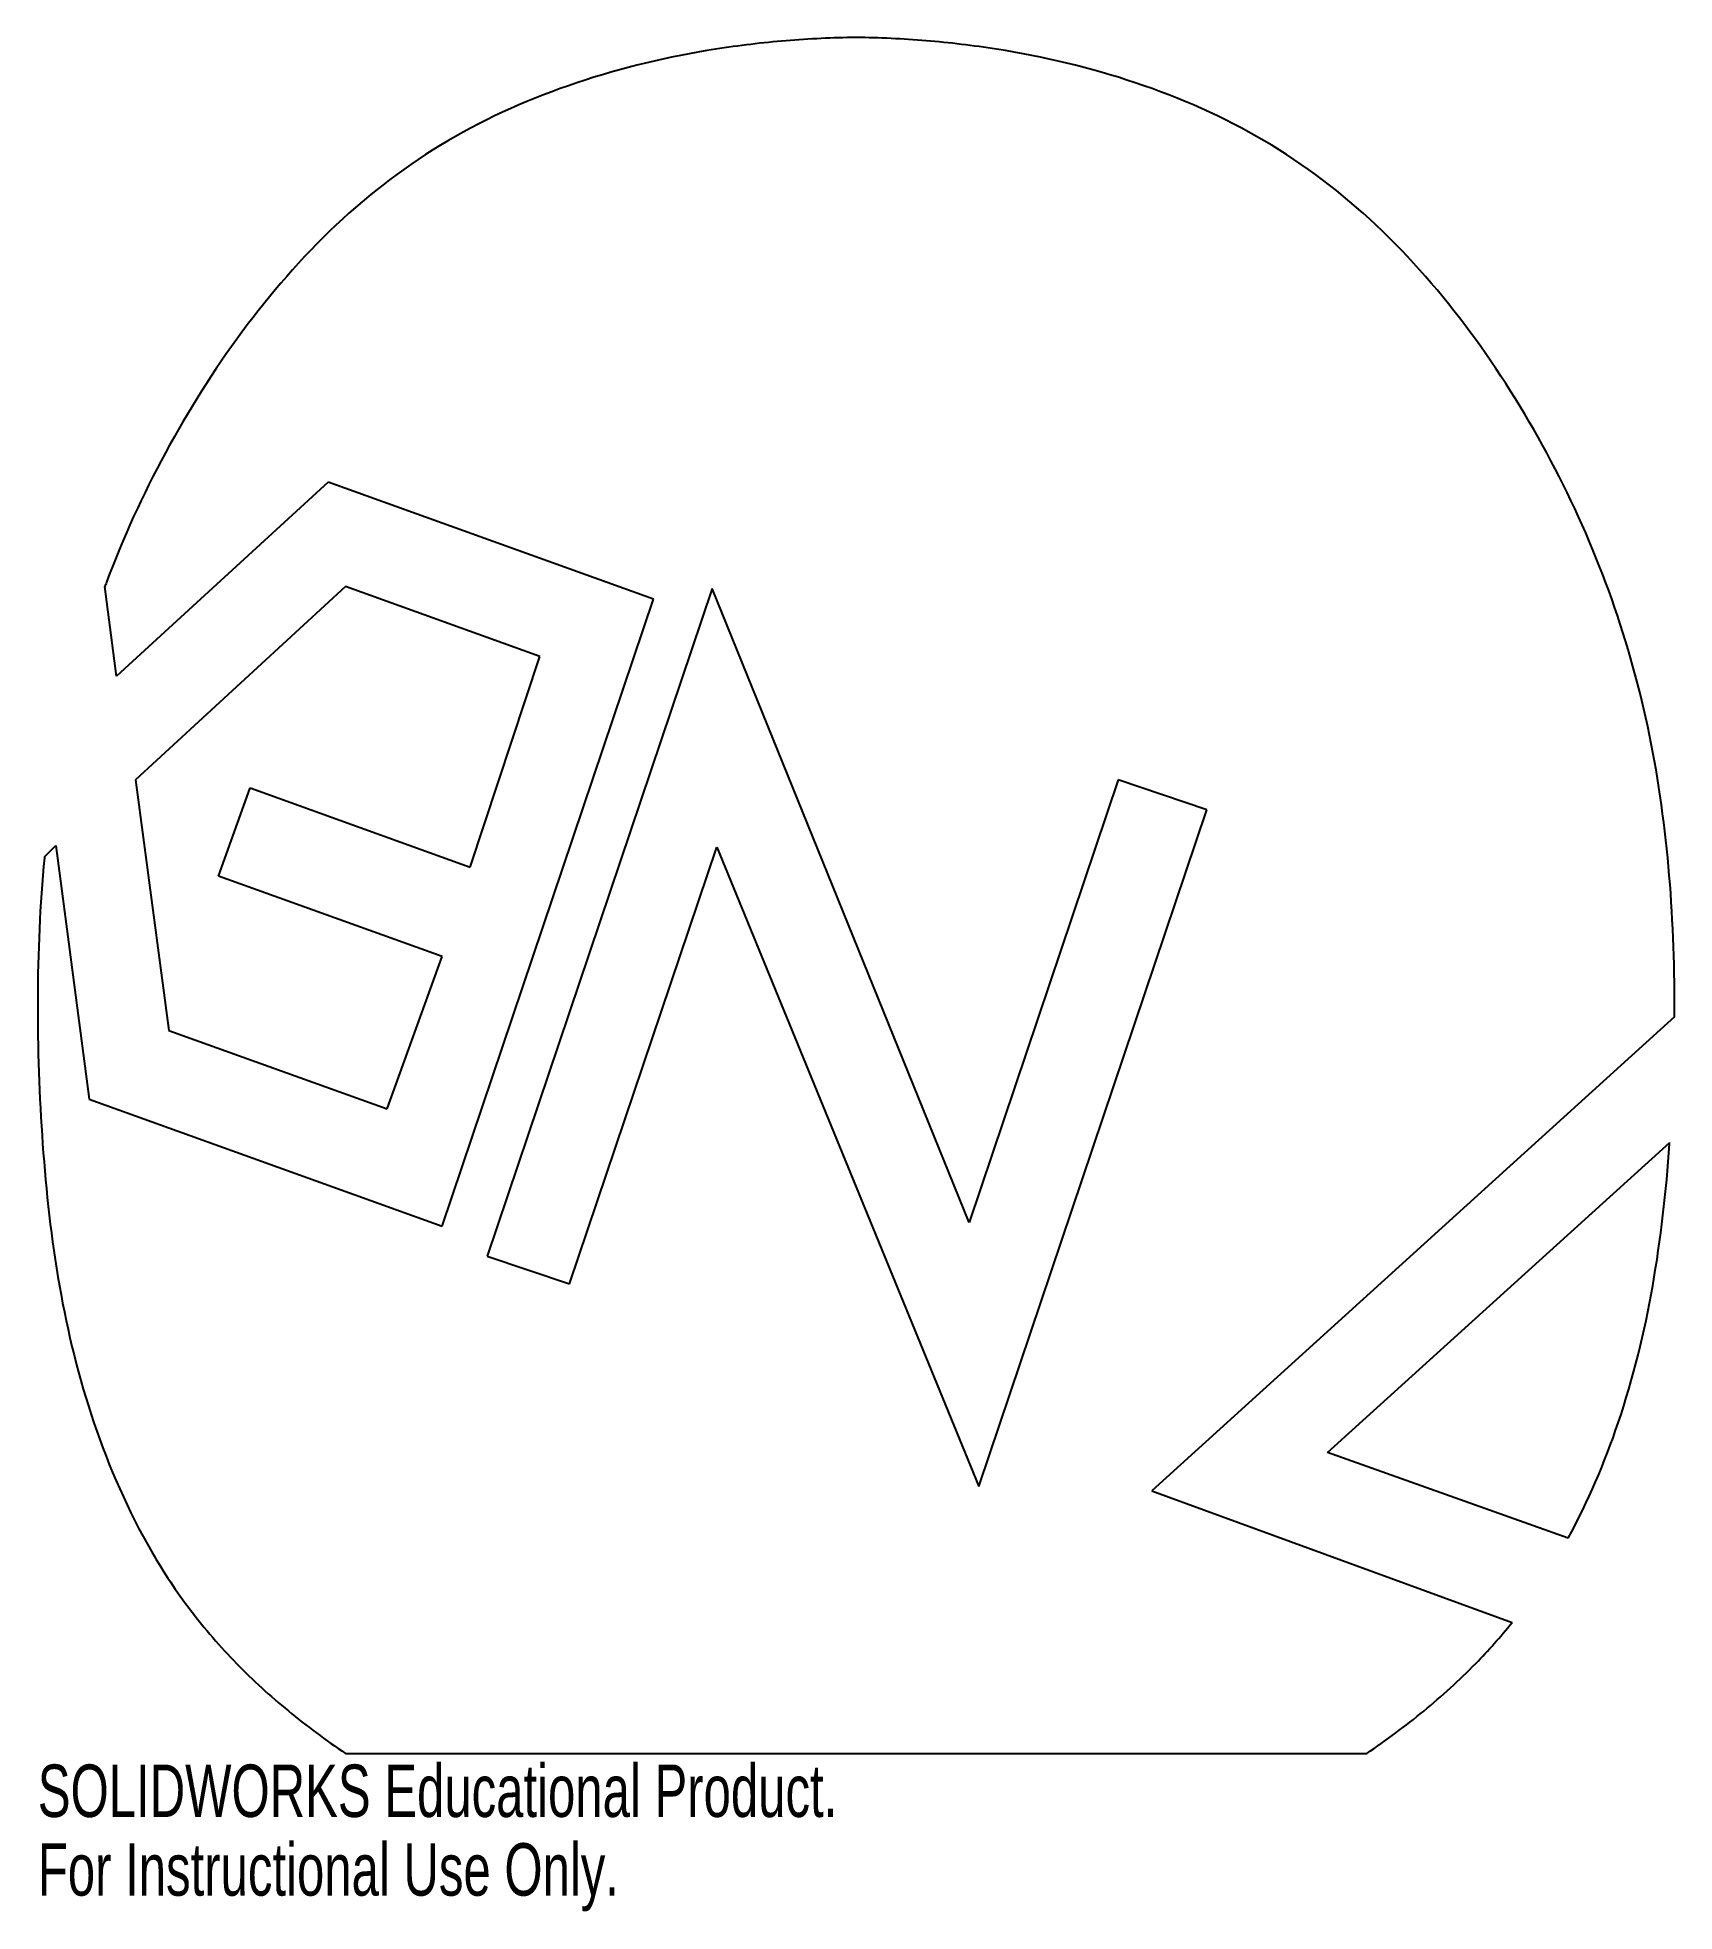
# Model space of a CAD drawing. Header units: millimetres. Extents: x -75 to 75, y -69 to 104.
import ezdxf

# ---------------------------------------------------------------- set-up
doc = ezdxf.new("R2010")
doc.units = ezdxf.units.MM
doc.styles.add('SLDTEXTSTYLE0', font='TXT', dxfattribs={"width": 0.7})

msp = doc.modelspace()

# ---------------------------------------------------------------- linework, layer by layer
at = {"color": 7, "linetype": 'Continuous', "lineweight": 25}
for p, q in [((-48.65, 63.18), (-68.15, 45.31)), ((-18.68, 52.42), (-48.65, 63.18)), ((-68.15, 45.31), (-69.23, 53.57)), ((-47.06, 53.57), (-66.42, 35.76)), ((-29.15, 47.13), (-47.06, 53.57)), ((-38.16, -5.37), (-18.68, 52.42)), ((-13.26, 53.4), (-34, -8.14)), ((10.41, -5.03), (-13.26, 53.4)), ((-35.55, 27.72), (-29.15, 47.13)), ((-66.42, 35.76), (-63.34, 12.66)), ((-58.75, 26.88), (-55.83, 35.01)), ((-55.83, 35.01), (-35.55, 27.72)), ((24.16, 35.76), (10.41, -5.03)), ((32.32, 33), (24.16, 35.76)), ((11.3, -29.36), (32.32, 33)), ((-74.79, 28.65), (-73.76, 29.69)), ((-73.76, 29.69), (-70.69, 6.31)), ((-26.41, -10.7), (-12.84, 29.55)), ((-12.84, 29.55), (11.3, -29.36)), ((-38.16, 19.48), (-58.75, 26.88)), ((-43.21, 5.42), (-38.16, 19.48)), ((75.42, 13.92), (27.27, -29.78)), ((-63.34, 12.66), (-43.21, 5.42)), ((-70.69, 6.31), (-38.16, -5.37)), ((43.46, -26.24), (74.98, 2.32)), ((-34, -8.14), (-26.41, -10.7)), ((65.61, -34.15), (43.46, -26.24)), ((27.27, -29.78), (60.45, -41.92)), ((-47.06, -53.98), (47.06, -53.98))]:
    msp.add_line(p, q, dxfattribs=at)
for points, knots in [([(0, 104.18), (-2.15, 104.15), (-6.44, 103.95), (-15.14, 102.92), (-25.88, 100.37), (-37.89, 95.08), (-48.22, 87.23), (-56.86, 77.23), (-63.92, 66.01), (-67.62, 57.92), (-69.18, 53.7), (-69.23, 53.57)], [0.0000464, 0.0000464, 0.0000464, 0.0000464, 0.0254296, 0.0508127, 0.101579, 0.1523453, 0.2031116, 0.2538779, 0.3046442, 0.3554106, 0.3570635, 0.3570635, 0.3570635, 0.3570635]), ([(75.42, 13.92), (75.43, 14.42), (75.43, 19.33), (75.03, 28.61), (73.07, 41.54), (69.37, 54.06), (63.92, 66.01), (56.86, 77.23), (48.22, 87.23), (37.89, 95.08), (25.88, 100.37), (15.14, 102.92), (6.44, 103.95), (2.15, 104.15), (0, 104.18)], [0.4864927, 0.4864927, 0.4864927, 0.4864927, 0.4922905, 0.5430568, 0.5938231, 0.6445894, 0.6953558, 0.7461221, 0.7968884, 0.8476547, 0.898421, 0.9491873, 0.9745704, 0.9999536, 0.9999536, 0.9999536, 0.9999536]), ([(-74.79, 28.65), (-74.8, 28.63), (-75.22, 24.25), (-75.59, 15.44), (-75.13, 2.17), (-73.69, -10.94), (-70.61, -23.6), (-66.2, -33.66), (-61.43, -40.89), (-57.2, -45.76), (-52.4, -50.14), (-48.86, -52.76), (-47.06, -53.98)], [0.4566352, 0.4566352, 0.4566352, 0.4566352, 0.4569432, 0.5077095, 0.5584758, 0.6092421, 0.6600084, 0.7107747, 0.7361578, 0.761541, 0.7869241, 0.8123073, 0.8123073, 0.8123073, 0.8123073]), ([(65.61, -34.15), (67.46, -30.76), (70.72, -23.14), (73.69, -10.94), (74.66, -2.16), (74.98, 2.28), (74.98, 2.32)], [0.2948228, 0.2948228, 0.2948228, 0.2948228, 0.3399916, 0.3907579, 0.4415242, 0.4419845, 0.4419845, 0.4419845, 0.4419845]), ([(47.06, -53.98), (48.86, -52.76), (52.4, -50.14), (56.85, -46.09), (59.39, -43.23), (60.45, -41.92)], [0.1876927, 0.1876927, 0.1876927, 0.1876927, 0.21307585, 0.238459, 0.25825285, 0.25825285, 0.25825285, 0.25825285])]:
    msp.add_open_spline(points, degree=3, knots=knots, dxfattribs=at)

# ---------------------------------------------------------------- texts
at = {"color": 7, "linetype": 'Continuous', "char_height": 4.8336, "attachment_point": 1, "style": 'SLDTEXTSTYLE0'}
for s, insert in [('SOLIDWORKS Educational Product.', (-75.41, -55)), ('For Instructional Use Only.', (-75.41, -62.25))]:
    msp.add_mtext(s, dxfattribs=dict(at, insert=insert))

doc.saveas('drawing.dxf')
